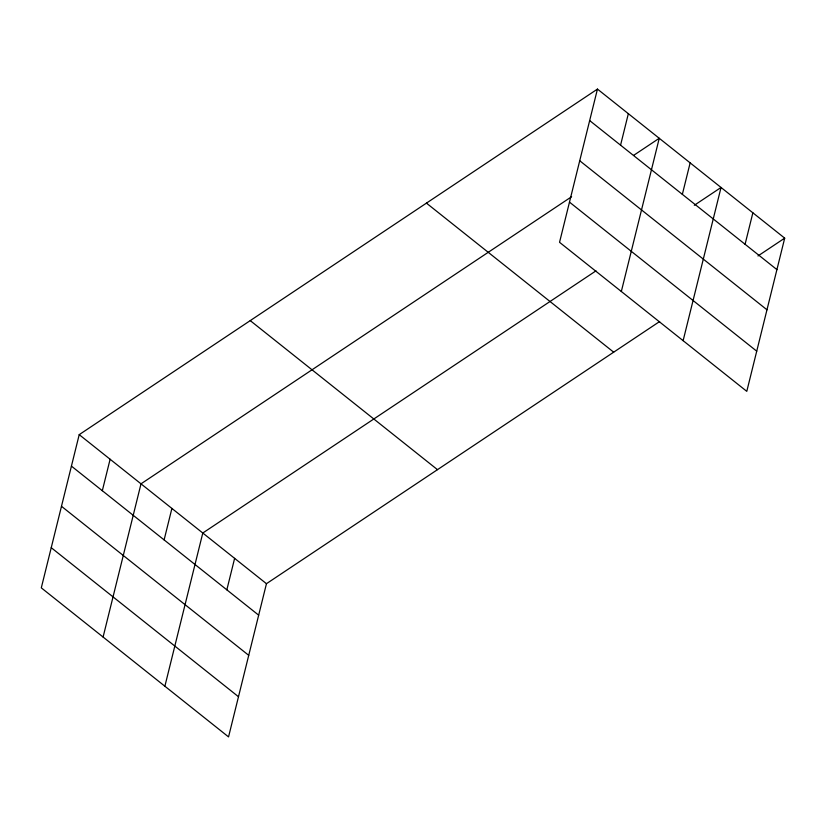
<?xml version="1.0" encoding="UTF-8"?>
<svg xmlns="http://www.w3.org/2000/svg" width="826" height="826" viewBox="0 0 826 826"><rect width="100%" height="100%" fill="white"/><g stroke="black" fill="none" stroke-linecap="round" stroke-linejoin="round"><path stroke-width="1.24" d="M597.456 89.094L559.543 242.307L746.787 391.348L784.7 238.146L597.456 89.094L79.213 434.652L41.3 587.854L228.544 736.906L266.457 583.693L659.644 321.531M102.321 490.716L110.116 459.235M103.095 637.042L141.009 483.829L571.602 196.722M164.116 539.905L171.901 508.424M164.88 686.23L202.793 533.018L595.98 270.856M226.84 589.836L234.625 558.355M620.563 145.169L628.349 113.689M621.328 291.495L659.251 138.283L633.594 155.391M682.348 194.358L690.144 162.877M683.123 340.673L721.036 187.471L694.315 205.282M745.083 244.279L752.868 212.809M757.979 255.957L784.7 238.146M589.661 120.575L776.915 269.617M579.728 160.75L766.972 309.791M569.486 202.133L756.73 351.184M426.433 203.124L613.677 352.175M250.237 320.612L437.481 469.664M79.213 434.652L266.457 583.693M71.428 466.122L258.672 615.174M61.485 506.297L248.729 655.338M51.243 547.69L238.487 696.731"/></g></svg>
